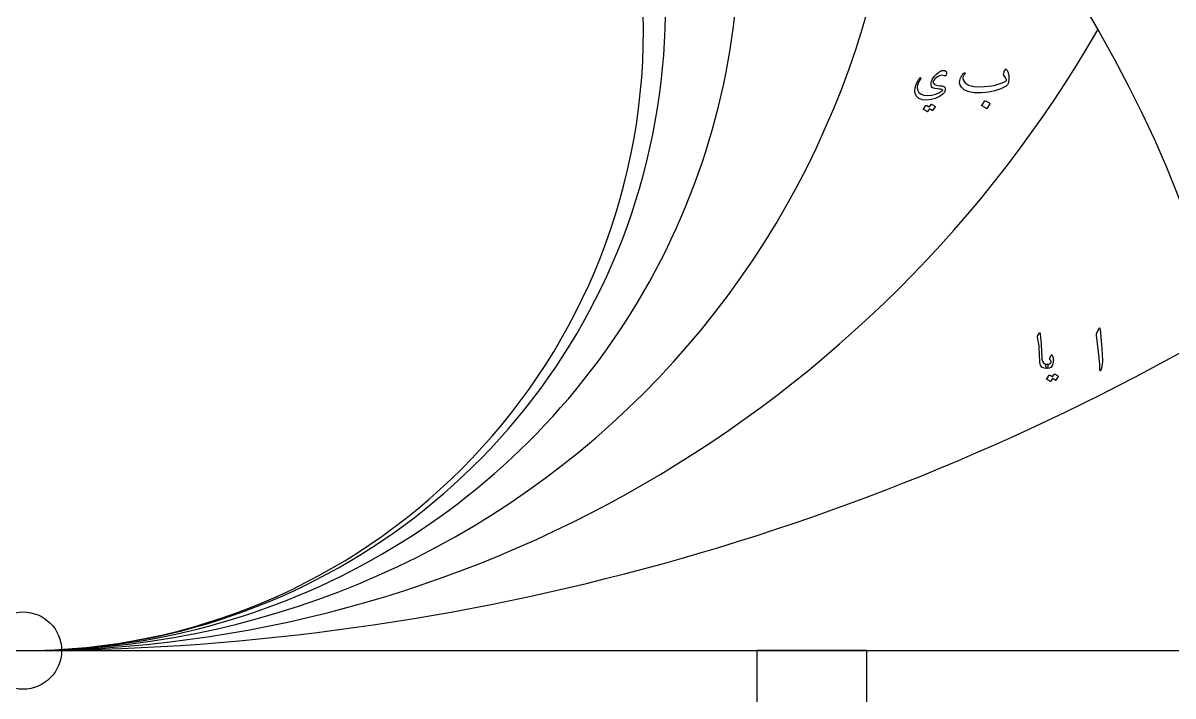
# Model space of a CAD drawing. Header units: millimetres. Extents: x -280 to 280, y -280 to 325.
# Drawn here: x 0 to 180.1, y -7.1 to 98.3 of the extents above; entities that cross this region are included whole.
import ezdxf

# ---------------------------------------------------------------- set-up
doc = ezdxf.new("R2010")
doc.units = ezdxf.units.MM
for name, color, linetype in [('CUT_INNER', 6, 'Continuous'), ('CUT_OUTER', 1, 'Continuous'), ('ENGRAVE', 7, 'Continuous'), ('TEXT', 5, 'Continuous')]:
    doc.layers.add(name, color=color, linetype=linetype)

msp = doc.modelspace()

# ---------------------------------------------------------------- linework, layer by layer
at = {"layer": 'CUT_INNER'}
msp.add_circle((0, 0), 6.05, dxfattribs=at)
at = {"layer": 'CUT_OUTER'}
msp.add_arc((0, 0), 280, 178.242188, 3.164062, dxfattribs=at)
at = {"layer": 'ENGRAVE'}
for points in [[(-194.4, 0), (194.4, 0)], [(-132.192, 0), (-132.192, -132.192), (132.192, -132.192), (132.192, 0)], [(-115.007, 0), (-115.007, -115.007), (115.007, -115.007), (115.007, 0)], [(0, 0), (194.4, 0)], [(132.192, 0), (115.007, 0)]]:
    msp.add_lwpolyline(points, dxfattribs=at)
for radius in [274.4, 274.4, 267.4, 254.4, 254.4, 243.9, 224.4, 224.4, 213.9, 194.4, 194.4]:
    msp.add_circle((0, 0), radius, dxfattribs=at)
for centre, radius, end in [((0, 97.2), 97.2, 90), ((0, 100.6288), 100.6288, 60.000002), ((0, 112.2369), 112.2369, 30.000001), ((0, 137.4616), 137.4616, 0.000001), ((0, 194.4), 194.4, 330), ((0, 375.552), 375.552, 300)]:
    msp.add_arc(centre, radius, 270, end, dxfattribs=at)
at = {"layer": 'TEXT'}
for points in [[(144.4079, 89.9857), (144.1572, 90.0694), (143.8776, 90.0728), (143.5689, 89.9958), (143.2311, 89.8386), (143.0168, 89.6886), (142.8382, 89.5095), (142.6955, 89.3015), (142.5885, 89.0644), (142.5779, 89.017), (142.5769, 88.9676), (142.5856, 88.9163), (142.604, 88.8631), (142.7269, 88.6976), (142.933, 88.5728), (143.2224, 88.4886), (143.595, 88.445), (143.9627, 88.4058), (144.2298, 88.3347), (144.3963, 88.2316), (144.4621, 88.0966), (144.4693, 87.8141), (144.4137, 87.5625), (144.2951, 87.3418), (144.1137, 87.1521), (143.5374, 86.7587), (142.9234, 86.4689), (142.2716, 86.2826), (141.5821, 86.1999), (140.8292, 86.2521), (140.2659, 86.4786), (139.8924, 86.8792), (139.7085, 87.4541), (139.6979, 87.7695), (139.7434, 88.1121), (139.845, 88.4818), (140.0027, 88.8786), (140.0576, 88.9889), (140.114, 89.0954), (140.1718, 89.1979), (140.2311, 89.2966), (140.2923, 89.392), (140.3559, 89.4844), (140.422, 89.5739), (140.4905, 89.6605), (140.5272, 89.6963), (140.5601, 89.7108), (140.5892, 89.7041), (140.6143, 89.676), (140.6284, 89.6412), (140.6318, 89.6063), (140.6245, 89.5715), (140.6066, 89.5366), (140.2882, 89.0237), (140.0995, 88.5612), (140.0405, 88.1489), (140.1111, 87.787), (140.3385, 87.4057), (140.6724, 87.1366), (141.1127, 86.9799), (141.6595, 86.9354), (142.3601, 86.991), (142.9911, 87.1347), (143.5524, 87.3665), (144.044, 87.6863), (144.0735, 87.7134), (144.0847, 87.7405), (144.0774, 87.7676), (144.0518, 87.7947), (143.9477, 87.845), (143.7672, 87.8876), (143.5103, 87.9225), (143.1769, 87.9495), (142.8377, 87.9912), (142.5789, 88.0695), (142.4003, 88.1847), (142.3021, 88.3366), (142.2566, 88.5152), (142.244, 88.7025), (142.2643, 88.8984), (142.3176, 89.1031), (142.4903, 89.5052), (142.7298, 89.8754), (143.0361, 90.2136), (143.4092, 90.5199), (143.5084, 90.5925), (143.6047, 90.6554), (143.698, 90.7086), (143.7885, 90.7521), (143.8756, 90.7865), (143.9589, 90.8121), (144.0382, 90.8291), (144.1137, 90.8373), (144.4089, 90.8097), (144.5898, 90.6805), (144.6566, 90.4497), (144.6092, 90.1173), (144.5734, 90.0278), (144.5279, 89.976), (144.4727, 89.962), (144.4079, 89.9857)], [(154.035, 90.996), (154.1, 90.9143), (154.1596, 90.8242), (154.2137, 90.7256), (154.2624, 90.6186), (154.3056, 90.5037), (154.3434, 90.3815), (154.3758, 90.252), (154.4027, 90.1154), (154.4378, 89.8408), (154.4463, 89.5686), (154.4281, 89.2988), (154.3834, 89.0315), (154.3156, 88.7932), (154.2285, 88.6008), (154.1221, 88.4545), (153.9963, 88.3541), (153.5971, 88.143), (153.1737, 87.9549), (152.7261, 87.7897), (152.2543, 87.6476), (151.7584, 87.5297), (151.2382, 87.4371), (150.6939, 87.37), (150.1253, 87.3283), (149.0596, 87.3391), (148.185, 87.4879), (147.5015, 87.7746), (147.0092, 88.1992), (146.8072, 88.5313), (146.714, 88.8887), (146.7297, 89.2716), (146.8543, 89.6799), (146.8964, 89.7679), (146.9451, 89.8577), (147.0004, 89.9493), (147.0624, 90.0428), (147.131, 90.138), (147.2064, 90.2351), (147.2883, 90.334), (147.3769, 90.4347), (147.4066, 90.4631), (147.4374, 90.4807), (147.4695, 90.4873), (147.5027, 90.4831), (147.5251, 90.4746), (147.5439, 90.4589), (147.559, 90.4359), (147.5705, 90.4057), (147.5759, 90.3772), (147.5729, 90.35), (147.5614, 90.324), (147.5414, 90.2992), (147.4586, 90.2006), (147.3842, 90.0984), (147.3182, 89.9926), (147.2608, 89.8831), (147.2215, 89.7785), (147.2003, 89.6775), (147.1973, 89.5801), (147.2124, 89.4863), (147.5148, 88.9389), (148.0834, 88.5549), (148.918, 88.3341), (150.0189, 88.2766), (150.624, 88.2999), (151.2007, 88.3504), (151.749, 88.4282), (152.2689, 88.5331), (152.7609, 88.6653), (153.2257, 88.8246), (153.6633, 89.0112), (154.0737, 89.225), (154.0338, 89.4246), (153.943, 89.646), (153.8015, 89.8891), (153.6092, 90.1541), (153.6031, 90.1795), (153.6043, 90.2266), (153.6128, 90.2956), (153.6285, 90.3863), (153.6328, 90.3954), (153.6358, 90.4033), (153.6376, 90.4099), (153.6382, 90.4154), (153.6697, 90.5387), (153.7156, 90.6766), (153.7761, 90.8291), (153.8511, 90.996), (153.8844, 91.0468), (153.9261, 91.0637), (153.9763, 91.0468), (154.035, 90.996)], [(142.2401, 85.5186), (142.2498, 85.5283), (142.2634, 85.5341), (142.2808, 85.536), (142.3021, 85.5341), (142.3783, 85.5055), (142.4521, 85.4741), (142.5234, 85.4397), (142.5924, 85.4025), (142.6594, 85.3618), (142.725, 85.3173), (142.7891, 85.2689), (142.8518, 85.2166), (142.8639, 85.2007), (142.8692, 85.1837), (142.8677, 85.1658), (142.8595, 85.147), (142.4879, 84.5586), (142.4777, 84.5508), (142.4627, 84.5508), (142.4429, 84.5586), (142.4182, 84.5741), (142.4013, 84.5883), (142.3737, 84.6079), (142.3355, 84.6329), (142.2866, 84.6631), (142.2266, 84.6991), (142.155, 84.7415), (142.0718, 84.7901), (141.9769, 84.845), (141.6827, 84.3883), (141.6692, 84.3742), (141.6518, 84.3708), (141.6305, 84.3781), (141.6053, 84.396), (141.5835, 84.4115), (141.5492, 84.4347), (141.5022, 84.4657), (141.4427, 84.5044), (141.3697, 84.5508), (141.2821, 84.605), (141.18, 84.667), (141.0634, 84.7366), (141.0513, 84.7483), (141.0459, 84.7599), (141.0474, 84.7715), (141.0556, 84.7831), (141.435, 85.3483), (141.4447, 85.3579), (141.4582, 85.3637), (141.4756, 85.3657), (141.4969, 85.3637), (141.5618, 85.3427), (141.6247, 85.3183), (141.6856, 85.2904), (141.7447, 85.2592), (141.8018, 85.2251), (141.8569, 85.1886), (141.9101, 85.1496), (141.9614, 85.1083)], [(150.6576, 86.0702), (150.6697, 86.0823), (150.6866, 86.0895), (150.7084, 86.092), (150.735, 86.0895), (150.9231, 86.0133), (151.1003, 85.9202), (151.2666, 85.8101), (151.4221, 85.6831), (151.4372, 85.6637), (151.4439, 85.6444), (151.442, 85.625), (151.4318, 85.6057), (150.9769, 84.8702), (150.96, 84.8527), (150.9382, 84.8484), (150.9116, 84.8575), (150.8801, 84.8799), (150.8529, 84.8992), (150.81, 84.9283), (150.7513, 84.967), (150.6769, 85.0154), (150.5856, 85.0734), (150.4761, 85.1412), (150.3485, 85.2186), (150.2027, 85.3057), (150.1834, 85.3202), (150.1737, 85.3347), (150.1737, 85.3492), (150.1834, 85.3637)], [(168.443, 50.2763), (168.5355, 50.4553), (168.6099, 50.5182), (168.6661, 50.465), (168.7042, 50.2956), (168.9268, 47.9247), (169.0593, 46.4694), (169.0889, 45.3069), (169.0157, 44.4372), (168.8397, 43.8602), (168.8077, 43.813), (168.7792, 43.7876), (168.7544, 43.7839), (168.7333, 43.8021), (168.7163, 43.8305), (168.7042, 43.8674), (168.697, 43.9128), (168.6946, 43.9666), (168.6946, 44.3858), (168.6752, 44.8303), (168.6365, 45.3003), (168.5784, 45.7956), (168.5657, 45.9251), (168.5276, 46.2747), (168.4641, 46.8444), (168.3752, 47.6343), (168.1623, 49.386), (168.1575, 49.4791), (168.1623, 49.565), (168.1768, 49.6436), (168.201, 49.715)], [(159.2059, 49.7266), (159.2209, 49.7498), (159.2349, 49.7653), (159.248, 49.7731), (159.26, 49.7731), (159.2784, 49.7629), (159.2949, 49.7324), (159.3094, 49.6816), (159.322, 49.6105), (159.3859, 49.0323), (159.4381, 48.4976), (159.4788, 48.0064), (159.5078, 47.5589), (159.5264, 47.1761), (159.5436, 46.8331), (159.5593, 46.5297), (159.5736, 46.266), (159.5859, 46.0419), (159.5959, 45.8576), (159.6034, 45.7129), (159.6084, 45.6079), (159.6771, 45.2934), (159.8291, 45.0621), (160.0642, 44.914), (160.3826, 44.8492), (160.4712, 44.826), (160.5278, 44.7718), (160.5525, 44.6866), (160.5452, 44.5705), (160.5089, 44.3876), (160.4697, 44.2569), (160.4276, 44.1785), (160.3826, 44.1524), (159.9346, 44.2114), (159.6046, 44.3885), (159.3926, 44.6837), (159.2988, 45.0969), (159.284, 45.2946), (159.2707, 45.4927), (159.2588, 45.6914), (159.2484, 45.8905), (159.239, 46.0901), (159.23, 46.2902), (159.2216, 46.4907), (159.2136, 46.6918), (159.1991, 47.0752), (159.1788, 47.4205), (159.1526, 47.7275), (159.1207, 47.9963), (159.083, 48.2544), (159.0394, 48.5295), (158.99, 48.8215), (158.9349, 49.1305), (158.9276, 49.1861), (158.9291, 49.2369), (158.9392, 49.2829), (158.9581, 49.324)], [(160.8471, 45.786), (161.0639, 46.266), (161.0959, 46.3187), (161.1297, 46.3376), (161.1655, 46.3226), (161.2033, 46.2737), (161.273, 46.1273), (161.3271, 45.9747), (161.3659, 45.8157), (161.3891, 45.6505), (161.3963, 45.478), (161.3871, 45.2973), (161.3615, 45.1083), (161.3194, 44.9111), (161.1912, 44.5792), (160.9923, 44.3421), (160.7228, 44.1998), (160.3826, 44.1524), (160.3434, 44.1771), (160.3033, 44.2511), (160.2621, 44.3745), (160.22, 44.5473), (160.208, 44.6397), (160.2104, 44.7156), (160.2273, 44.7752), (160.2588, 44.8182), (160.2839, 44.8347), (160.313, 44.8453), (160.3459, 44.8502), (160.3826, 44.8492), (160.597, 44.856), (160.7833, 44.8995), (160.9415, 44.9798), (161.0717, 45.0969), (161.0775, 45.1061), (161.0794, 45.1182), (161.0775, 45.1332), (161.0717, 45.1511), (161.0412, 45.2605), (160.9962, 45.3718), (160.9367, 45.485), (160.8626, 45.6002), (160.8384, 45.6437), (160.8278, 45.6892), (160.8307, 45.7366), (160.8471, 45.786)], [(161.5362, 43.2776), (161.5459, 43.2873), (161.5594, 43.2931), (161.5768, 43.295), (161.5981, 43.2931), (161.6743, 43.2645), (161.7481, 43.2331), (161.8195, 43.1987), (161.8884, 43.1614), (161.9555, 43.1208), (162.021, 43.0763), (162.0851, 43.0279), (162.1478, 42.9756), (162.1599, 42.9597), (162.1652, 42.9427), (162.1638, 42.9248), (162.1555, 42.906), (161.7839, 42.3176), (161.7738, 42.3098), (161.7588, 42.3098), (161.7389, 42.3176), (161.7142, 42.3331), (161.6973, 42.3473), (161.6697, 42.3669), (161.6315, 42.3918), (161.5826, 42.4221), (161.5226, 42.4581), (161.451, 42.5005), (161.3678, 42.5491), (161.273, 42.604), (160.9788, 42.1473), (160.9652, 42.1332), (160.9478, 42.1298), (160.9265, 42.1371), (160.9013, 42.155), (160.8796, 42.1705), (160.8452, 42.1937), (160.7983, 42.2247), (160.7388, 42.2634), (160.6657, 42.3098), (160.5781, 42.364), (160.476, 42.426), (160.3594, 42.4956), (160.3473, 42.5073), (160.342, 42.5189), (160.3434, 42.5305), (160.3517, 42.5421), (160.731, 43.1073), (160.7407, 43.1169), (160.7542, 43.1227), (160.7717, 43.1247), (160.793, 43.1227), (160.8578, 43.1017), (160.9207, 43.0773), (160.9817, 43.0494), (161.0407, 43.0182), (161.0978, 42.9841), (161.153, 42.9476), (161.2062, 42.9086), (161.2575, 42.8673)]]:
    msp.add_lwpolyline(points, close=True, dxfattribs=at)

doc.saveas('drawing.dxf')
